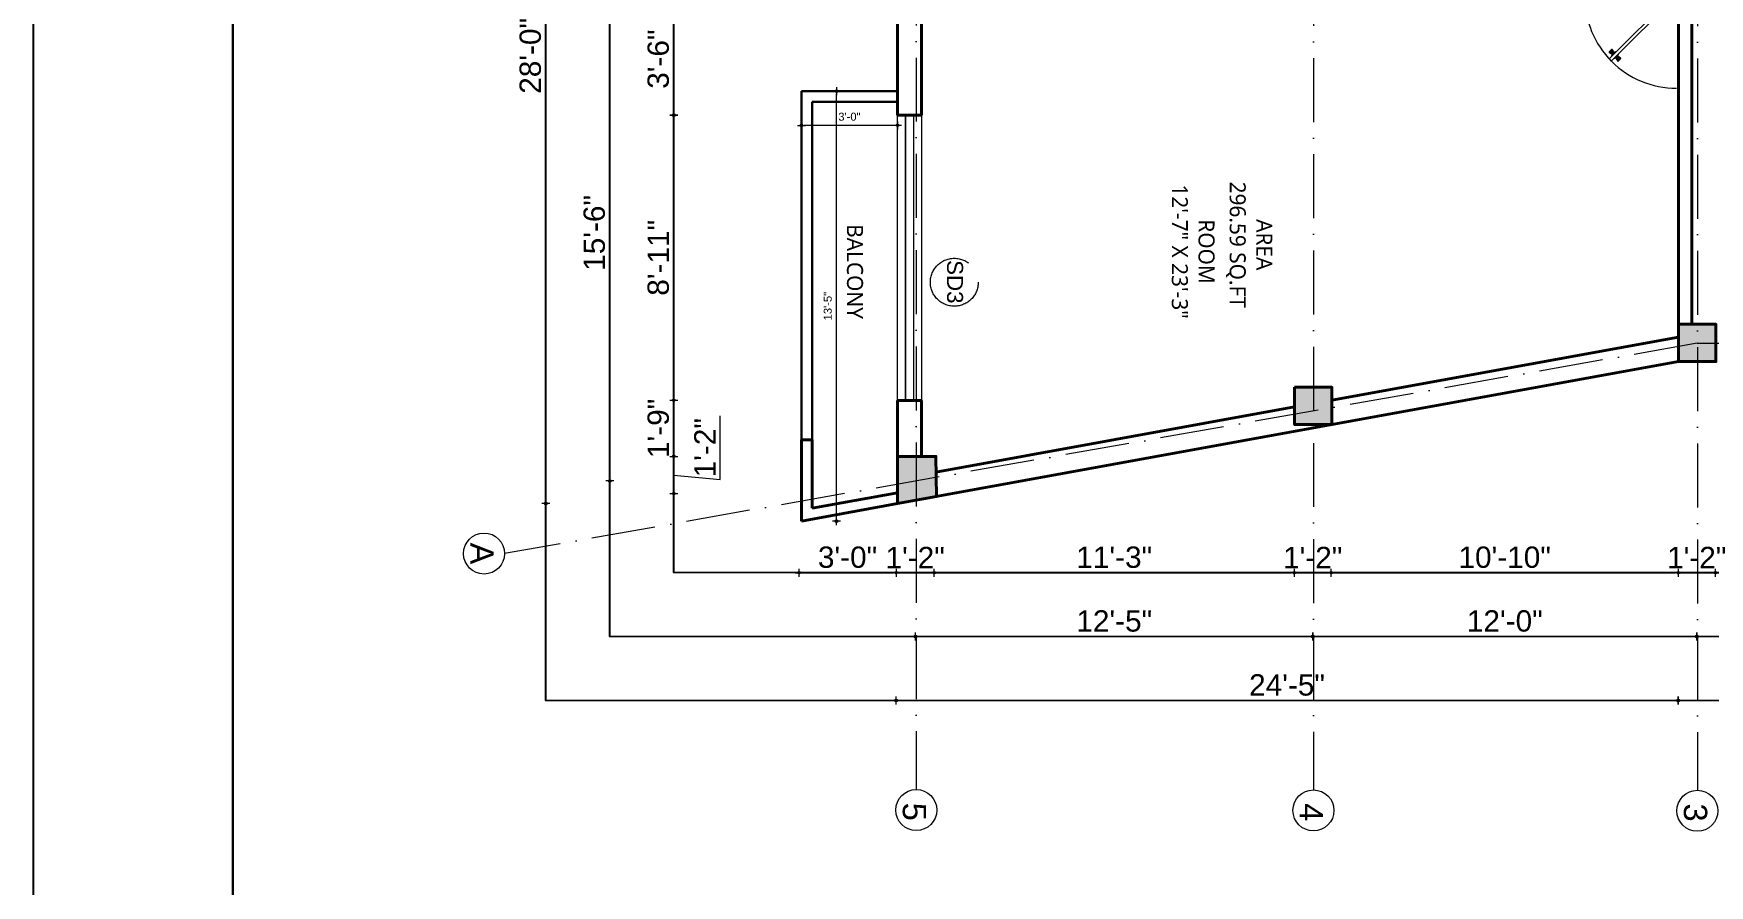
# Model space of a CAD drawing. Header units: inches. Extents: x -71 to 2682309, y -3332 to 801571.
# Drawn here: x 2680069 to 2680697, y 790937 to 791257 of the extents above; entities that cross this region are included whole.
import ezdxf

# ---------------------------------------------------------------- set-up
doc = ezdxf.new("R2010")
doc.units = ezdxf.units.IN
doc.header["$MEASUREMENT"] = 0
doc.header["$PDMODE"] = 99
doc.linetypes.add('ACAD_ISO04W100', pattern=[30, 24, -3, 0, -3])
doc.linetypes.add('ACAD_ISO10W100', pattern=[18, 12, -3, 0, -3])
for name, color, linetype, lineweight in [('BORDER', 5, 'Continuous', 60), ('CENTER  LINE RA', 10, 'ACAD_ISO04W100', 18), ('CONC. OUTLINE RA', 150, 'Continuous', 40), ('DOOR-WIN RA', 3, 'Continuous', 20), ('Hatch', 254, 'Continuous', 9), ('HATCH RA', 8, 'Continuous', 9), ('PUERTAS', 7, 'Continuous', 13), ('TEXT RA', 254, 'Continuous', 20), ('TEXTURE EA', 8, 'ACAD_ISO10W100', 9), ('wall EA', 24, 'Continuous', 40), ('WALL__HALF_NEW', 42, 'Continuous', 30), ('Win EA', 114, 'Continuous', 5)]:
    doc.layers.add(name, color=color, linetype=linetype, lineweight=lineweight)
for name, color, linetype in [('HACTH', 7, 'Continuous'), ('lettring', 7, 'Continuous'), ('text EA', 7, 'Continuous')]:
    doc.layers.add(name, color=color, linetype=linetype)
doc.styles.add('DIM 8', font='arial.ttf', dxfattribs={"height": 8})
doc.styles.get("Standard").update_dxf_attribs({"font": 'arial.ttf'})
doc.dimstyles.new('Copy of DIM 8', dxfattribs={"dimtxt": 8, "dimasz": 1, "dimexe": 6, "dimexo": 18, "dimgap": 1.6875, "dimtad": 1, "dimdec": 0, "dimzin": 3, "dimdsep": 46, "dimlunit": 4, "dimtxsty": 'DIM 8', "dimblk": 'dot 2', "dimcen": 0.09375, "dimse1": 1, "dimse2": 1, "dimclrd": 1, "dimclre": 1, "dimclrt": 256, "dimadec": 0, "dimazin": 0, "dimtfac": 0.75, "dimtdec": 0, "dimtix": 1, "dimtmove": 1, "dimatfit": 3, "dimldrblk": 'DOT', "dimfxl": 1, "dimtolj": 1, "dimtzin": 0, "dimlwd": 9, "dimlwe": 9, "dimarcsym": 0})

# ---------------------------------------------------------------- blocks, each defined once
blk = doc.blocks.new('COLUMN')
at = {"layer": 'HACTH', "lineweight": 30, "transparency": 33554541}
h = blk.add_hatch(color=256, dxfattribs=at)
h.dxf.hatch_style = 1
h.paths.add_polyline_path([(2659104.19, 784576.38), (2659090.19, 784576.38), (2659090.19, 784562.38), (2659104.19, 784562.38)])
at = {"layer": 'CONC. OUTLINE RA'}
blk.add_lwpolyline([(2659090.19, 784576.38), (2659104.19, 784576.38), (2659104.19, 784562.38), (2659090.19, 784562.38)], close=True, dxfattribs=at)
blk = doc.blocks.new('3ft')
at = {"layer": 'PUERTAS', "color": 6}
for p, q in [((1.01, 2.52), (25.23, 26.74)), ((26.05, 25.92), (1.77, 1.64)), ((26.05, 25.92), (25.23, 26.74)), ((0, 2.4), (0, 0)), ((0.72, 2.4), (0, 2.4)), ((1.6, 0), (0, 0)), ((0.72, 1.52), (0.72, 2.44)), ((0.8, 1.52), (0.72, 1.52)), ((0.8, 1.52), (0.8, 2.41)), ((0.8, 1.2), (0.8, 1.52)), ((1.6, 1.2), (0.8, 1.2)), ((1.57, 1.84), (0.94, 2.47)), ((1.63, 1.89), (0.97, 2.55)), ((1.63, 1.89), (1.57, 1.84)), ((1.77, 1.64), (1.57, 1.84)), ((1.6, 0), (1.6, 1.2)), ((34.4, 0), (34.4, 1.2)), ((34.4, 1.2), (35.2, 1.2)), ((34.4, 0), (36, 0)), ((35.2, 1.2), (35.2, 2.4)), ((35.2, 2.4), (36, 2.4)), ((36, 0), (36, 2.4))]:
    blk.add_line(p, q, dxfattribs=at)
at = {"layer": 'PUERTAS', "color": 8}
for p, q in [((22.57, 24.94), (21.65, 25.68)), ((22.63, 24.99), (21.69, 25.75)), ((22.74, 25.1), (21.84, 25.9)), ((22.13, 26.28), (21.98, 26.13)), ((22.88, 25.24), (22.01, 26.06)), ((22.13, 26.28), (22.27, 26.42)), ((22.29, 26.41), (22.27, 26.42)), ((23.16, 25.52), (22.34, 26.39)), ((23.3, 25.66), (22.5, 26.56)), ((23.41, 25.77), (22.65, 26.71)), ((23.46, 25.83), (22.72, 26.75)), ((23.03, 25.04), (22.91, 25.15)), ((23.11, 25.12), (22.99, 25.23)), ((23.28, 25.3), (23.17, 25.41)), ((23.36, 25.37), (23.25, 25.49)), ((23.41, 25.43), (23.3, 25.54)), ((23.44, 25.45), (23.33, 25.56)), ((23.64, 25.27), (23.41, 25.22)), ((23.87, 25.49), (23.49, 25.3)), ((24.08, 25.71), (23.57, 25.38)), ((22.69, 24.32), (23.02, 24.83)), ((22.95, 24.96), (22.84, 25.07)), ((22.98, 24.99), (22.86, 25.1)), ((22.91, 24.53), (23.1, 24.91)), ((23.13, 24.76), (23.18, 24.99)), ((23.31, 24.94), (23.28, 25.08)), ((23.46, 25.09), (23.32, 25.13)), ((23.63, 23.38), (24.14, 23.72)), ((23.84, 23.6), (24.22, 23.79)), ((24.07, 23.82), (24.3, 23.88)), ((24.25, 24), (24.39, 23.97)), ((24.25, 23.26), (24.99, 22.34)), ((24.27, 23.64), (24.38, 23.53)), ((24.3, 23.67), (24.41, 23.56)), ((24.3, 23.32), (25.06, 22.38)), ((24.35, 23.72), (24.46, 23.61)), ((24.4, 24.15), (24.43, 24.01)), ((24.41, 23.43), (25.2, 22.53)), ((24.43, 23.8), (24.54, 23.69)), ((24.58, 24.33), (24.52, 24.1)), ((24.55, 23.57), (25.37, 22.7)), ((24.6, 23.97), (24.72, 23.86)), ((24.8, 24.56), (24.61, 24.18)), ((25.02, 24.77), (24.68, 24.26)), ((24.68, 24.05), (24.79, 23.94)), ((24.73, 24.1), (24.85, 23.99)), ((24.76, 24.13), (24.87, 24.02)), ((24.83, 23.85), (25.7, 23.03)), ((24.97, 23.99), (25.87, 23.2)), ((25.08, 24.1), (26.02, 23.34)), ((25.14, 24.15), (26.06, 23.41)), ((25.58, 22.82), (25.43, 22.67)), ((25.58, 22.82), (25.73, 22.97)), ((25.72, 22.98), (25.73, 22.97)), ((0, 0), (36, 0))]:
    blk.add_line(p, q, dxfattribs=at)
at = {"layer": 'PUERTAS', "color": 1}
for p, q in [((21.67, 25.73), (22.17, 26.23)), ((22.49, 24.95), (21.67, 25.61)), ((21.7, 25.82), (22.14, 26.26)), ((21.73, 25.79), (21.7, 25.82)), ((22.58, 26.7), (22.14, 26.26)), ((22.67, 26.73), (22.17, 26.23)), ((22.61, 26.67), (22.58, 26.7)), ((22.6, 24.96), (23.02, 25.38)), ((23.45, 25.91), (22.79, 26.73)), ((22.82, 25.06), (23.08, 25.32)), ((22.93, 24.94), (23.19, 25.21)), ((23.44, 25.81), (23.02, 25.38)), ((23.34, 25.58), (23.08, 25.32)), ((23.46, 25.47), (23.19, 25.21)), ((23.33, 25.7), (23.34, 25.69)), ((23.45, 25.46), (23.33, 25.57)), ((23.57, 25.47), (23.57, 25.47)), ((24.15, 25.79), (23.68, 25.48)), ((23.68, 25.48), (23.68, 25.48)), ((24.27, 25.78), (24.26, 25.79)), ((22.61, 24.25), (22.92, 24.72)), ((22.62, 24.13), (22.61, 24.14)), ((22.7, 25.07), (22.71, 25.06)), ((22.94, 24.95), (22.83, 25.07)), ((22.92, 24.72), (22.92, 24.72)), ((22.93, 24.84), (22.93, 24.83)), ((23.44, 23.31), (23.45, 23.3)), ((23.56, 23.3), (24.03, 23.61)), ((24.03, 23.61), (24.03, 23.62)), ((24.14, 23.62), (24.14, 23.62)), ((24.25, 23.62), (24.51, 23.89)), ((24.26, 23.29), (24.69, 23.71)), ((24.26, 23.63), (24.37, 23.52)), ((24.26, 23.18), (24.92, 22.37)), ((24.37, 23.52), (24.63, 23.77)), ((24.37, 23.4), (24.37, 23.4)), ((24.78, 24.15), (24.51, 23.89)), ((24.89, 24.03), (24.63, 23.77)), ((25.11, 24.14), (24.69, 23.71)), ((24.77, 24.14), (24.88, 24.03)), ((24.79, 24.38), (24.78, 24.37)), ((24.78, 24.26), (24.78, 24.26)), ((25.1, 24.84), (24.79, 24.38)), ((25, 24.03), (25, 24.03)), ((25.04, 22.36), (25.54, 22.86)), ((25.09, 24.96), (25.1, 24.95)), ((25.1, 22.42), (25.13, 22.39)), ((25.13, 22.39), (25.57, 22.83)), ((25.22, 24.14), (26.03, 23.48)), ((26.04, 23.37), (25.54, 22.86)), ((26.01, 23.27), (25.57, 22.83)), ((25.98, 23.3), (26.01, 23.27))]:
    blk.add_line(p, q, dxfattribs=at)
at = {"layer": 'PUERTAS', "color": 2}
for p, q in [((21.99, 26.11), (21.98, 26.13)), ((25.42, 22.68), (25.43, 22.67))]:
    blk.add_line(p, q, dxfattribs=at)
at = {"layer": 'PUERTAS', "color": 6}
for radius in [0.155, 0.0752]:
    blk.add_circle((0.82, 2.56), radius, dxfattribs=at)
blk.add_arc((0.82, 2.56), 34.38, 359.72845, 90.03333, dxfattribs=at)
at = {"layer": 'PUERTAS', "color": 1}
for centre, start, end in [((22.73, 26.68), 38.92363, 135), ((23.28, 25.63), 315, 45), ((23.39, 25.86), 315, 38.92363), ((23.51, 25.41), 50.25725, 135), ((23.62, 25.53), 230.25725, 315), ((24.2, 25.73), 45, 135), ((22.54, 25.01), 231.07637, 315), ((22.67, 24.2), 135, 225), ((22.77, 25.12), 225, 315), ((22.99, 24.89), 135, 219.74275), ((22.87, 24.78), 315, 39.74275), ((23.51, 23.36), 225, 315), ((24.09, 23.56), 50.25725, 135), ((24.2, 23.68), 230.25725, 315), ((24.32, 23.23), 135, 218.92363), ((24.42, 23.46), 135, 225), ((24.84, 24.31), 135, 219.74275), ((24.72, 24.21), 315, 39.74275), ((24.94, 23.98), 45, 135), ((24.98, 22.42), 218.92363, 315), ((25.04, 24.89), 315, 45), ((25.17, 24.08), 51.07637, 135), ((25.98, 23.42), 315, 51.07637)]:
    blk.add_arc(centre, 0.08, start, end, dxfattribs=at)
blk = doc.blocks.new('*U327')
at = {"color": 3, "xscale": -1}
blk.add_blockref('3ft', (42, 0), dxfattribs=at)
blk = doc.blocks.new('dot1')
at = {"layer": 'Hatch'}
h = blk.add_hatch(color=256, dxfattribs=at)
edge = h.paths.add_edge_path()
edge.add_arc((0, 0), 1, 0, 360)
for p, q in [((3, 0), (-3, 0)), ((0, 3), (0, -3))]:
    blk.add_line(p, q, dxfattribs=at)
blk.add_circle((0, 0), 1, dxfattribs=at)
blk = doc.blocks.new('dot 2')
at = {"layer": 'Hatch', "xscale": 0.5, "yscale": 0.5, "zscale": 0.5}
blk.add_blockref('dot1', (0, 0), dxfattribs=at)
blk = doc.blocks.new('*D1583')
at = {"layer": 'Defpoints', "color": 0, "transparency": 16777216}
for p in [(2680356.68, 791235.27), (2680369.78, 791235.27), (2680356.66, 791073.98)]:
    blk.add_point(p, dxfattribs=at)
at = {"layer": 'lettring', "color": 1, "lineweight": 9, "transparency": 16777216}
blk.add_line((2680369.76, 791074.98), (2680369.78, 791234.27), dxfattribs=at)
for p, rotation in [((2680369.78, 791235.27), 89.99367301175242), ((2680369.76, 791073.98), 269.9936730117524)]:
    blk.add_blockref('dot 2', p, dxfattribs=dict(at, rotation=rotation))
at = {"layer": 'lettring', "transparency": 16777216, "insert": (2680366.55, 791154.62), "char_height": 8, "attachment_point": 5, "rotation": 89.99367, "style": 'DIM 8'}
blk.add_mtext('\\A1;{\\H0.375x;13\'-5"}', dxfattribs=at)
blk = doc.blocks.new('_Dot')
at = {"color": 0, "linetype": 'ByBlock', "lineweight": -2}
blk.add_line((-0.5, 0), (-1, 0), dxfattribs=at)
at = {"color": 0, "linetype": 'ByBlock', "const_width": 0.5}
blk.add_lwpolyline([(-0.25, 0, 1), (0.25, 0, 1)], format="xyb", close=True, dxfattribs=at)
blk = doc.blocks.new('*D1584')
at = {"layer": 'Defpoints', "color": 0, "transparency": 16777216}
for p in [(2680356.66, 791231.26), (2680392.67, 791231.26), (2680356.66, 791222.44)]:
    blk.add_point(p, dxfattribs=at)
at = {"layer": 'lettring', "color": 1, "lineweight": 9, "transparency": 16777216}
blk.add_line((2680391.67, 791222.44), (2680357.66, 791222.44), dxfattribs=at)
at = {"layer": 'lettring', "color": 1, "lineweight": 9, "transparency": 16777216, "rotation": 180}
blk.add_blockref('dot 2', (2680356.66, 791222.44), dxfattribs=at)
at = {"layer": 'lettring', "color": 1, "lineweight": 9, "transparency": 16777216}
blk.add_blockref('dot 2', (2680392.67, 791222.44), dxfattribs=at)
at = {"layer": 'lettring', "transparency": 16777216, "insert": (2680374.67, 791225.66), "char_height": 8, "attachment_point": 5, "style": 'DIM 8'}
blk.add_mtext('\\A1;{\\H0.375x;3\'-0"}', dxfattribs=at)
blk = doc.blocks.new('*D1366')
at = {"layer": 'Defpoints', "color": 0, "transparency": 16777216}
for p in [(2680308.75, 791098.26), (2680407.27, 791098.26), (2680407.27, 791084.26)]:
    blk.add_point(p, dxfattribs=at)
at = {"layer": 'lettring', "color": 1, "lineweight": 9, "transparency": 16777216}
for p, q in [((2680326.13, 791089.57), (2680326.13, 791113.46)), ((2680308.75, 791085.26), (2680308.75, 791097.26)), ((2680308.75, 791091.26), (2680326.13, 791089.57))]:
    blk.add_line(p, q, dxfattribs=at)
for p, rotation in [((2680308.75, 791098.26), 90), ((2680308.75, 791084.26), 270)]:
    blk.add_blockref('dot 2', p, dxfattribs=dict(at, rotation=rotation))
at = {"layer": 'lettring', "transparency": 16777216, "insert": (2680320.43, 791101.51), "char_height": 8, "attachment_point": 5, "rotation": 90, "style": 'DIM 8'}
blk.add_mtext('\\A1;1\'-2"', dxfattribs=at)
blk = doc.blocks.new('*D1585')
at = {"layer": 'Defpoints', "color": 0, "transparency": 16777216}
for p in [(2680308.75, 791226.26), (2680392.68, 791226.26), (2680392.68, 791119.26)]:
    blk.add_point(p, dxfattribs=at)
at = {"layer": 'lettring', "color": 1, "lineweight": 9, "transparency": 16777216}
blk.add_line((2680308.75, 791120.26), (2680308.75, 791225.26), dxfattribs=at)
for p, rotation in [((2680308.75, 791226.26), 90), ((2680308.75, 791119.26), 270)]:
    blk.add_blockref('dot 2', p, dxfattribs=dict(at, rotation=rotation))
at = {"layer": 'lettring', "transparency": 16777216, "insert": (2680302.98, 791172.76), "char_height": 8, "attachment_point": 5, "rotation": 90, "style": 'DIM 8'}
blk.add_mtext('\\A1;8\'-11"', dxfattribs=at)
blk = doc.blocks.new('*D1586')
at = {"layer": 'Defpoints', "color": 0, "transparency": 16777216}
for p in [(2680308.75, 791268.28), (2680392.72, 791268.28), (2680392.68, 791226.26)]:
    blk.add_point(p, dxfattribs=at)
at = {"layer": 'lettring', "color": 1, "lineweight": 9, "transparency": 16777216}
blk.add_line((2680308.75, 791227.26), (2680308.75, 791267.28), dxfattribs=at)
for p, rotation in [((2680308.75, 791268.28), 90), ((2680308.75, 791226.26), 270)]:
    blk.add_blockref('dot 2', p, dxfattribs=dict(at, rotation=rotation))
at = {"layer": 'lettring', "transparency": 16777216, "insert": (2680302.98, 791247.27), "char_height": 8, "attachment_point": 5, "rotation": 90, "style": 'DIM 8'}
blk.add_mtext('\\A1;3\'-6"', dxfattribs=at)
blk = doc.blocks.new('*D1592')
at = {"layer": 'Defpoints', "color": 0, "transparency": 16777216}
for p in [(2680392.7, 791119.26), (2680308.75, 791098.26), (2680392.69, 791098.26)]:
    blk.add_point(p, dxfattribs=at)
at = {"layer": 'lettring', "color": 1, "lineweight": 9, "transparency": 16777216}
for p, q in [((2680308.75, 791120.26), (2680308.75, 791121.26)), ((2680308.75, 791119.26), (2680308.75, 791098.26)), ((2680308.75, 791097.26), (2680308.75, 791096.26))]:
    blk.add_line(p, q, dxfattribs=at)
for p, rotation in [((2680308.75, 791119.26), 270), ((2680308.75, 791098.26), 90)]:
    blk.add_blockref('dot 2', p, dxfattribs=dict(at, rotation=rotation))
at = {"layer": 'lettring', "transparency": 16777216, "insert": (2680302.98, 791108.76), "char_height": 8, "attachment_point": 5, "rotation": 90, "style": 'DIM 8'}
blk.add_mtext('\\A1;1\'-9"', dxfattribs=at)
blk = doc.blocks.new('*D1593')
at = {"layer": 'Defpoints', "color": 0, "transparency": 16777216}
for p in [(2680284.75, 791275.15), (2680399.74, 791275.15), (2680399.74, 791089.04)]:
    blk.add_point(p, dxfattribs=at)
at = {"layer": 'lettring', "color": 1, "lineweight": 9, "transparency": 16777216}
blk.add_line((2680284.75, 791090.04), (2680284.75, 791274.15), dxfattribs=at)
for p, rotation in [((2680284.75, 791275.15), 90), ((2680284.75, 791089.04), 270)]:
    blk.add_blockref('dot 2', p, dxfattribs=dict(at, rotation=rotation))
at = {"layer": 'lettring', "transparency": 16777216, "insert": (2680278.98, 791182.09), "char_height": 8, "attachment_point": 5, "rotation": 90, "style": 'DIM 8'}
blk.add_mtext('\\A1;15\'-6"', dxfattribs=at)
blk = doc.blocks.new('*D1595')
at = {"layer": 'Defpoints', "color": 0, "transparency": 16777216}
for p in [(2680260.75, 791416.48), (2680392.71, 791416.48), (2680392.71, 791080.54)]:
    blk.add_point(p, dxfattribs=at)
at = {"layer": 'lettring', "color": 1, "lineweight": 9, "transparency": 16777216}
blk.add_line((2680260.75, 791081.54), (2680260.75, 791415.48), dxfattribs=at)
for p, rotation in [((2680260.75, 791416.48), 90), ((2680260.75, 791080.54), 270)]:
    blk.add_blockref('dot 2', p, dxfattribs=dict(at, rotation=rotation))
at = {"layer": 'lettring', "transparency": 16777216, "insert": (2680254.98, 791248.51), "char_height": 8, "attachment_point": 5, "rotation": 90, "style": 'DIM 8'}
blk.add_mtext('\\A1;28\'-0"', dxfattribs=at)
blk = doc.blocks.new('*D1378')
at = {"layer": 'Defpoints', "color": 0, "transparency": 16777216}
for p in [(2680392.15, 791079.17), (2680355.77, 791071.05), (2680392.15, 791054.62)]:
    blk.add_point(p, dxfattribs=at)
at = {"layer": 'lettring', "color": 1, "lineweight": 9, "transparency": 16777216}
blk.add_line((2680356.77, 791054.62), (2680391.15, 791054.62), dxfattribs=at)
at = {"layer": 'lettring', "color": 1, "lineweight": 9, "transparency": 16777216, "rotation": 180}
blk.add_blockref('dot 2', (2680355.77, 791054.62), dxfattribs=at)
at = {"layer": 'lettring', "color": 1, "lineweight": 9, "transparency": 16777216}
blk.add_blockref('dot 2', (2680392.15, 791054.62), dxfattribs=at)
at = {"layer": 'lettring', "transparency": 16777216, "insert": (2680373.96, 791060.39), "char_height": 8, "attachment_point": 5, "style": 'DIM 8'}
blk.add_mtext('\\A1;3\'-0"', dxfattribs=at)
blk = doc.blocks.new('*D1379')
at = {"layer": 'Defpoints', "color": 0, "transparency": 16777216}
for p in [(2680392.15, 791079.17), (2680406.51, 791082.89), (2680406.51, 791054.62)]:
    blk.add_point(p, dxfattribs=at)
at = {"layer": 'lettring', "color": 1, "lineweight": 9, "transparency": 16777216}
for p, q in [((2680391.15, 791054.62), (2680390.15, 791054.62)), ((2680392.15, 791054.62), (2680406.51, 791054.62)), ((2680407.51, 791054.62), (2680408.51, 791054.62))]:
    blk.add_line(p, q, dxfattribs=at)
blk.add_blockref('dot 2', (2680392.15, 791054.62), dxfattribs=at)
at = {"layer": 'lettring', "color": 1, "lineweight": 9, "transparency": 16777216, "rotation": 180}
blk.add_blockref('dot 2', (2680406.51, 791054.62), dxfattribs=at)
at = {"layer": 'lettring', "transparency": 16777216, "insert": (2680399.33, 791060.32), "char_height": 8, "attachment_point": 5, "style": 'DIM 8'}
blk.add_mtext('\\A1;1\'-2"', dxfattribs=at)
blk = doc.blocks.new('*D1380')
at = {"layer": 'Defpoints', "color": 0, "transparency": 16777216}
for p in [(2680541.49, 791109.96), (2680406.51, 791082.89), (2680541.49, 791054.62)]:
    blk.add_point(p, dxfattribs=at)
at = {"layer": 'lettring', "color": 1, "lineweight": 9, "transparency": 16777216}
blk.add_line((2680407.51, 791054.62), (2680540.49, 791054.62), dxfattribs=at)
at = {"layer": 'lettring', "color": 1, "lineweight": 9, "transparency": 16777216, "rotation": 180}
blk.add_blockref('dot 2', (2680406.51, 791054.62), dxfattribs=at)
at = {"layer": 'lettring', "color": 1, "lineweight": 9, "transparency": 16777216}
blk.add_blockref('dot 2', (2680541.49, 791054.62), dxfattribs=at)
at = {"layer": 'lettring', "transparency": 16777216, "insert": (2680474, 791060.39), "char_height": 8, "attachment_point": 5, "style": 'DIM 8'}
blk.add_mtext('\\A1;11\'-3"', dxfattribs=at)
blk = doc.blocks.new('*D1381')
at = {"layer": 'Defpoints', "color": 0, "transparency": 16777216}
for p in [(2680541.49, 791109.96), (2680555.43, 791109.96), (2680555.43, 791054.62)]:
    blk.add_point(p, dxfattribs=at)
at = {"layer": 'lettring', "color": 1, "lineweight": 9, "transparency": 16777216}
for p, q in [((2680540.49, 791054.62), (2680539.49, 791054.62)), ((2680541.49, 791054.62), (2680555.43, 791054.62)), ((2680556.43, 791054.62), (2680557.43, 791054.62))]:
    blk.add_line(p, q, dxfattribs=at)
blk.add_blockref('dot 2', (2680541.49, 791054.62), dxfattribs=at)
at = {"layer": 'lettring', "color": 1, "lineweight": 9, "transparency": 16777216, "rotation": 180}
blk.add_blockref('dot 2', (2680555.43, 791054.62), dxfattribs=at)
at = {"layer": 'lettring', "transparency": 16777216, "insert": (2680548.46, 791060.32), "char_height": 8, "attachment_point": 5, "style": 'DIM 8'}
blk.add_mtext('\\A1;1\'-2"', dxfattribs=at)
blk = doc.blocks.new('*D1382')
at = {"layer": 'Defpoints', "color": 0, "transparency": 16777216}
for p in [(2680685.52, 791133.62), (2680555.43, 791109.96), (2680685.52, 791054.62)]:
    blk.add_point(p, dxfattribs=at)
at = {"layer": 'lettring', "color": 1, "lineweight": 9, "transparency": 16777216}
blk.add_line((2680556.43, 791054.62), (2680684.52, 791054.62), dxfattribs=at)
at = {"layer": 'lettring', "color": 1, "lineweight": 9, "transparency": 16777216, "rotation": 180}
blk.add_blockref('dot 2', (2680555.43, 791054.62), dxfattribs=at)
at = {"layer": 'lettring', "color": 1, "lineweight": 9, "transparency": 16777216}
blk.add_blockref('dot 2', (2680685.52, 791054.62), dxfattribs=at)
at = {"layer": 'lettring', "transparency": 16777216, "insert": (2680620.47, 791060.39), "char_height": 8, "attachment_point": 5, "style": 'DIM 8'}
blk.add_mtext('\\A1;10\'-10"', dxfattribs=at)
blk = doc.blocks.new('*D1383')
at = {"layer": 'Defpoints', "color": 0, "transparency": 16777216}
for p in [(2680685.52, 791133.62), (2680699.52, 791133.62), (2680699.52, 791054.62)]:
    blk.add_point(p, dxfattribs=at)
at = {"layer": 'lettring', "color": 1, "lineweight": 9, "transparency": 16777216}
for p, q in [((2680684.52, 791054.62), (2680683.52, 791054.62)), ((2680685.52, 791054.62), (2680699.52, 791054.62)), ((2680700.52, 791054.62), (2680701.52, 791054.62))]:
    blk.add_line(p, q, dxfattribs=at)
blk.add_blockref('dot 2', (2680685.52, 791054.62), dxfattribs=at)
at = {"layer": 'lettring', "color": 1, "lineweight": 9, "transparency": 16777216, "rotation": 180}
blk.add_blockref('dot 2', (2680699.52, 791054.62), dxfattribs=at)
at = {"layer": 'lettring', "transparency": 16777216, "insert": (2680692.52, 791060.32), "char_height": 8, "attachment_point": 5, "style": 'DIM 8'}
blk.add_mtext('\\A1;1\'-2"', dxfattribs=at)
blk = doc.blocks.new('*D1390')
at = {"layer": 'Defpoints', "color": 0, "transparency": 16777216}
for p in [(2680548.51, 791115.34), (2680399.51, 791089.06), (2680548.51, 791030.69)]:
    blk.add_point(p, dxfattribs=at)
at = {"layer": 'lettring', "color": 1, "lineweight": 9, "transparency": 16777216}
blk.add_line((2680400.51, 791030.69), (2680547.51, 791030.69), dxfattribs=at)
at = {"layer": 'lettring', "color": 1, "lineweight": 9, "transparency": 16777216, "rotation": 180}
blk.add_blockref('dot 2', (2680399.51, 791030.69), dxfattribs=at)
at = {"layer": 'lettring', "color": 1, "lineweight": 9, "transparency": 16777216}
blk.add_blockref('dot 2', (2680548.51, 791030.69), dxfattribs=at)
at = {"layer": 'lettring', "transparency": 16777216, "insert": (2680474.01, 791036.47), "char_height": 8, "attachment_point": 5, "style": 'DIM 8'}
blk.add_mtext('\\A1;12\'-5"', dxfattribs=at)
blk = doc.blocks.new('*D1391')
at = {"layer": 'Defpoints', "color": 0, "transparency": 16777216}
for p in [(2680692.52, 791140.73), (2680548.51, 791115.34), (2680692.52, 791030.69)]:
    blk.add_point(p, dxfattribs=at)
at = {"layer": 'lettring', "color": 1, "lineweight": 9, "transparency": 16777216}
blk.add_line((2680549.51, 791030.69), (2680691.52, 791030.69), dxfattribs=at)
at = {"layer": 'lettring', "color": 1, "lineweight": 9, "transparency": 16777216, "rotation": 180}
blk.add_blockref('dot 2', (2680548.51, 791030.69), dxfattribs=at)
at = {"layer": 'lettring', "color": 1, "lineweight": 9, "transparency": 16777216}
blk.add_blockref('dot 2', (2680692.52, 791030.69), dxfattribs=at)
at = {"layer": 'lettring', "transparency": 16777216, "insert": (2680620.52, 791036.47), "char_height": 8, "attachment_point": 5, "style": 'DIM 8'}
blk.add_mtext('\\A1;12\'-0"', dxfattribs=at)
blk = doc.blocks.new('*D1392')
at = {"layer": 'Defpoints', "color": 0, "transparency": 16777216}
for p in [(2680692.52, 791140.73), (2680862.01, 791140.73), (2680862.01, 791030.69)]:
    blk.add_point(p, dxfattribs=at)
at = {"layer": 'lettring', "color": 1, "lineweight": 9, "transparency": 16777216}
blk.add_line((2680693.52, 791030.69), (2680861.01, 791030.69), dxfattribs=at)
at = {"layer": 'lettring', "color": 1, "lineweight": 9, "transparency": 16777216, "rotation": 180}
blk.add_blockref('dot 2', (2680692.52, 791030.69), dxfattribs=at)
at = {"layer": 'lettring', "color": 1, "lineweight": 9, "transparency": 16777216}
blk.add_blockref('dot 2', (2680862.01, 791030.69), dxfattribs=at)
at = {"layer": 'lettring', "transparency": 16777216, "insert": (2680777.27, 791036.4), "char_height": 8, "attachment_point": 5, "style": 'DIM 8'}
blk.add_mtext('\\A1;14\'-1"', dxfattribs=at)
blk = doc.blocks.new('*D1395')
at = {"layer": 'Defpoints', "color": 0, "transparency": 16777216}
for p in [(2680685.52, 791133.71), (2680392.15, 791079.26), (2680392.15, 791006.7)]:
    blk.add_point(p, dxfattribs=at)
at = {"layer": 'lettring', "color": 1, "lineweight": 9, "transparency": 16777216}
blk.add_line((2680684.52, 791006.7), (2680393.15, 791006.7), dxfattribs=at)
at = {"layer": 'lettring', "color": 1, "lineweight": 9, "transparency": 16777216, "rotation": 180}
blk.add_blockref('dot 2', (2680392.15, 791006.7), dxfattribs=at)
at = {"layer": 'lettring', "color": 1, "lineweight": 9, "transparency": 16777216}
blk.add_blockref('dot 2', (2680685.52, 791006.7), dxfattribs=at)
at = {"layer": 'lettring', "transparency": 16777216, "insert": (2680538.83, 791012.47), "char_height": 8, "attachment_point": 5, "style": 'DIM 8'}
blk.add_mtext('\\A1;24\'-5"', dxfattribs=at)
blk = doc.blocks.new('*D1396')
at = {"layer": 'Defpoints', "color": 0, "transparency": 16777216}
for p in [(2680685.52, 791133.71), (2680869.01, 791133.71), (2680869.01, 791006.62)]:
    blk.add_point(p, dxfattribs=at)
at = {"layer": 'lettring', "color": 1, "lineweight": 9, "transparency": 16777216}
blk.add_line((2680686.52, 791006.62), (2680868.01, 791006.62), dxfattribs=at)
at = {"layer": 'lettring', "color": 1, "lineweight": 9, "transparency": 16777216, "rotation": 180}
blk.add_blockref('dot 2', (2680685.52, 791006.62), dxfattribs=at)
at = {"layer": 'lettring', "color": 1, "lineweight": 9, "transparency": 16777216}
blk.add_blockref('dot 2', (2680869.01, 791006.62), dxfattribs=at)
at = {"layer": 'lettring', "transparency": 16777216, "insert": (2680777.26, 791012.4), "char_height": 8, "attachment_point": 5, "style": 'DIM 8'}
blk.add_mtext('\\A1;15\'-3"', dxfattribs=at)

msp = doc.modelspace()

# ---------------------------------------------------------------- hatches: boundary and pattern name
at = {"layer": 'HACTH', "lineweight": 30, "transparency": 33554541}
h = msp.add_hatch(color=256, dxfattribs=at)
h.dxf.hatch_style = 1
h.paths.add_polyline_path([(2680407.09, 791098.26), (2680392.71, 791098.26), (2680392.72, 791080.54), (2680407.28, 791083.19)])

# ---------------------------------------------------------------- linework, layer by layer
at = {"layer": 'BORDER', "lineweight": 30}
msp.add_lwpolyline([(2680143.38, 792026.38), (2680143.38, 790490.27), (2680143.38, 789049.76), (2681191.78, 789049.76), (2682234.04, 789049.76), (2682234.04, 790490.27), (2682234.04, 792026.38)], dxfattribs=at)
at = {"layer": 'CENTER  LINE RA', "linetype": 'ACAD_ISO10W100', "ltscale": 2}
for p, q in [((2680399.74, 791500.52), (2680399.74, 790973.28)), ((2680548.74, 791500.37), (2680548.74, 790973.13)), ((2680692.75, 791500.23), (2680692.75, 790972.99)), ((2680692.74, 791140.7), (2680245.3, 791061.81)), ((2680692.74, 791140.7), (2681134.45, 791140.7))]:
    msp.add_line(p, q, dxfattribs=at)
at = {"layer": 'CONC. OUTLINE RA'}
msp.add_lwpolyline([(2680392.71, 791098.26), (2680407.09, 791098.26), (2680407.28, 791083.19), (2680392.72, 791080.54)], close=True, dxfattribs=at)
at = {"layer": 'Defpoints'}
for points in [[(2680068.6, 788921.19), (2680068.6, 792089.19), (2682308.83, 792089.19), (2682308.83, 788921.19)], [(2681122.45, 791487.85), (2681122.45, 791006.58), (2680260.75, 791006.72), (2680260.75, 791487.98)], [(2681098.45, 791463.86), (2681098.45, 791030.59), (2680284.75, 791030.71), (2680284.75, 791463.98)], [(2681074.45, 791439.86), (2681074.45, 791054.59), (2680308.75, 791054.71), (2680308.75, 791439.98)]]:
    msp.add_lwpolyline(points, close=True, dxfattribs=at)
at = {"layer": 'DOOR-WIN RA'}
for p, q in [((2680392.68, 791119.26), (2680392.68, 791226.26)), ((2680395.67, 791119.26), (2680395.67, 791226.26)), ((2680395.68, 791226.26), (2680395.67, 791119.26)), ((2680398.68, 791226.26), (2680398.67, 791119.26)), ((2680398.71, 791226.26), (2680398.71, 791119.26)), ((2680401.68, 791226.26), (2680401.67, 791119.26))]:
    msp.add_line(p, q, dxfattribs=at)
at = {"layer": 'TEXTURE EA', "linetype": 'ACAD_ISO10W100', "ltscale": 4}
msp.add_circle((2680414.01, 791163.58), 8.99, dxfattribs=at)
at = {"layer": 'TEXTURE EA', "linetype": 'ByBlock', "ltscale": 2}
for centre in [(2680237.61, 791061.81), (2680399.74, 790965.59), (2680548.74, 790965.44), (2680692.75, 790965.3)]:
    msp.add_circle(centre, 7.69, dxfattribs=at)
at = {"layer": 'wall EA'}
for p, q in [((2680392.72, 791268.28), (2680392.68, 791226.26)), ((2680401.68, 791268.28), (2680401.68, 791226.26)), ((2680685.71, 791142.99), (2680685.71, 791268.29)), ((2680690.71, 791147.84), (2680690.71, 791268.29)), ((2680401.68, 791226.26), (2680392.68, 791226.26)), ((2680555.69, 791119.33), (2680685.71, 791142.99)), ((2680392.71, 791080.54), (2680685.71, 791133.84)), ((2680392.72, 791080.54), (2680685.71, 791133.84)), ((2680401.68, 791119.26), (2680392.7, 791119.26)), ((2680392.7, 791119.26), (2680392.72, 791080.54)), ((2680401.68, 791119.26), (2680401.68, 791098.26)), ((2680407.09, 791092.3), (2680541.69, 791116.79)), ((2680356.66, 791073.98), (2680356.66, 791104.47)), ((2680356.66, 791104.47), (2680360.66, 791104.47)), ((2680360.66, 791078.77), (2680360.66, 791104.47)), ((2680392.72, 791080.54), (2680356.66, 791073.98)), ((2680392.72, 791084.61), (2680360.66, 791078.77))]:
    msp.add_line(p, q, dxfattribs=at)
at = {"layer": 'WALL__HALF_NEW'}
for p, q in [((2680392.67, 791235.26), (2680356.66, 791235.27)), ((2680356.66, 791104.47), (2680356.66, 791235.27)), ((2680392.67, 791231.26), (2680360.66, 791231.27)), ((2680360.66, 791104.47), (2680360.66, 791231.27))]:
    msp.add_line(p, q, dxfattribs=at)

# ---------------------------------------------------------------- block references
at = {"layer": 'HATCH RA', "lineweight": 30}
for p in [(21595.52, 6571.46), (21451.5, 6547.81)]:
    msp.add_blockref('COLUMN', p, dxfattribs=at)
at = {"layer": 'Win EA', "xscale": -0.9999536188852896, "yscale": 0.9999536188852896, "zscale": 0.9999536188852896, "rotation": 179.9995031686124}
msp.add_blockref('*U327', (2680643.71, 791273.29), dxfattribs=at)

# ---------------------------------------------------------------- texts
at = {"layer": 'text EA', "char_height": 6, "attachment_point": 8, "rotation": 270}
for s, insert, width in [('{\\fTrebuchet MS|b0|i0|c0|p34;ROOM\\P12\'-7" X 23\'-3" }', (2680495.54, 791175.09), 84.336), ('{\\fTrebuchet MS|b0|i0|c0|p34;AREA \\P296.59 SQ.FT}', (2680515.9, 791177.64), 84.336), ('{\\fTrebuchet MS|b0|i0|c0|p34;BALCONY}', (2680373.68, 791167.58), 82.6088), ('SD3', (2680411.21, 791163.74), 11.1695)]:
    msp.add_mtext(s, dxfattribs=dict(at, insert=insert, width=width))
at = {"layer": 'TEXT RA', "char_height": 8.76, "attachment_point": 9, "rotation": 270}
for s, insert in [('A', (2680232.43, 791057.75)), ('5', (2680394.56, 790961.53)), ('4', (2680543.56, 790961.38)), ('3', (2680687.57, 790961.24))]:
    msp.add_mtext_dynamic_manual_height_columns(s, width=8.7644, gutter_width=43.82, heights=[0], dxfattribs=dict(at, insert=insert))

# ---------------------------------------------------------------- dimensions: what is measured, and where the dimension line sits
at = {"layer": 'lettring'}
for base, p1, p2, angle, picture, middle in [((2680260.75, 791416.48), (2680392.71, 791080.54), (2680392.71, 791416.48), 90, '*D1595', (2680254.98, 791248.51)), ((2680284.75, 791275.15), (2680399.74, 791089.04), (2680399.74, 791275.15), 90, '*D1593', (2680278.98, 791182.09)), ((2680308.75, 791268.28), (2680392.68, 791226.26), (2680392.72, 791268.28), 90, '*D1586', (2680302.98, 791247.27)), ((2680308.75, 791226.26), (2680392.68, 791119.26), (2680392.68, 791226.26), 90, '*D1585', (2680302.98, 791172.76)), ((2680692.52, 791030.69), (2680548.51, 791115.34), (2680692.52, 791140.73), 180, '*D1391', (2680620.52, 791036.47)), ((2680862.01, 791030.69), (2680692.52, 791140.73), (2680862.01, 791140.73), 180, '*D1392', (2680777.27, 791036.4)), ((2680392.15, 791006.7), (2680685.52, 791133.71), (2680392.15, 791079.26), 180, '*D1395', (2680538.83, 791012.47)), ((2680685.52, 791054.62), (2680555.43, 791109.96), (2680685.52, 791133.62), 180, '*D1382', (2680620.47, 791060.39)), ((2680699.52, 791054.62), (2680685.52, 791133.62), (2680699.52, 791133.62), 180, '*D1383', (2680692.52, 791060.32)), ((2680869.01, 791006.62), (2680685.52, 791133.71), (2680869.01, 791133.71), 180, '*D1396', (2680777.26, 791012.4)), ((2680308.75, 791098.26), (2680392.7, 791119.26), (2680392.69, 791098.26), 90, '*D1592', (2680302.98, 791108.76)), ((2680548.51, 791030.69), (2680399.51, 791089.06), (2680548.51, 791115.34), 180, '*D1390', (2680474.01, 791036.47)), ((2680541.49, 791054.62), (2680406.51, 791082.89), (2680541.49, 791109.96), 180, '*D1380', (2680474, 791060.39)), ((2680555.43, 791054.62), (2680541.49, 791109.96), (2680555.43, 791109.96), 180, '*D1381', (2680548.46, 791060.32)), ((2680392.15, 791054.62), (2680355.77, 791071.05), (2680392.15, 791079.17), 180, '*D1378', (2680373.96, 791060.39)), ((2680406.51, 791054.62), (2680392.15, 791079.17), (2680406.51, 791082.89), 180, '*D1379', (2680399.33, 791060.32))]:
    dim = msp.add_linear_dim(base=base, p1=p1, p2=p2, angle=angle, dimstyle='Copy of DIM 8', dxfattribs=at)
    dim.commit()
    dim.dimension.update_dxf_attribs({"geometry": picture, "text_midpoint": middle})
dim = msp.add_aligned_dim(p1=(2680356.66, 791073.98), p2=(2680356.68, 791235.27), distance=-13.1, text='{\\H0.375x;<>}', dimstyle='Copy of DIM 8', dxfattribs=at)
dim.commit()
dim.dimension.update_dxf_attribs({"geometry": '*D1583', "text_midpoint": (2680366.55, 791154.62)})
dim = msp.add_linear_dim(base=(2680356.66, 791222.44), p1=(2680392.67, 791231.26), p2=(2680356.66, 791231.26), angle=180, text='{\\H0.375x;<>}', dimstyle='Copy of DIM 8', dxfattribs=at)
dim.commit()
dim.dimension.update_dxf_attribs({"geometry": '*D1584', "text_midpoint": (2680374.67, 791225.66)})
dim = msp.add_linear_dim(base=(2680308.75, 791098.26), p1=(2680407.27, 791084.26), p2=(2680407.27, 791098.26), angle=90, dimstyle='Copy of DIM 8', dxfattribs=at)
dim.commit()
dim.dimension.update_dxf_attribs({"geometry": '*D1366', "text_midpoint": (2680326.13, 791091.26), "dimtype": 160})

doc.saveas('drawing.dxf')
